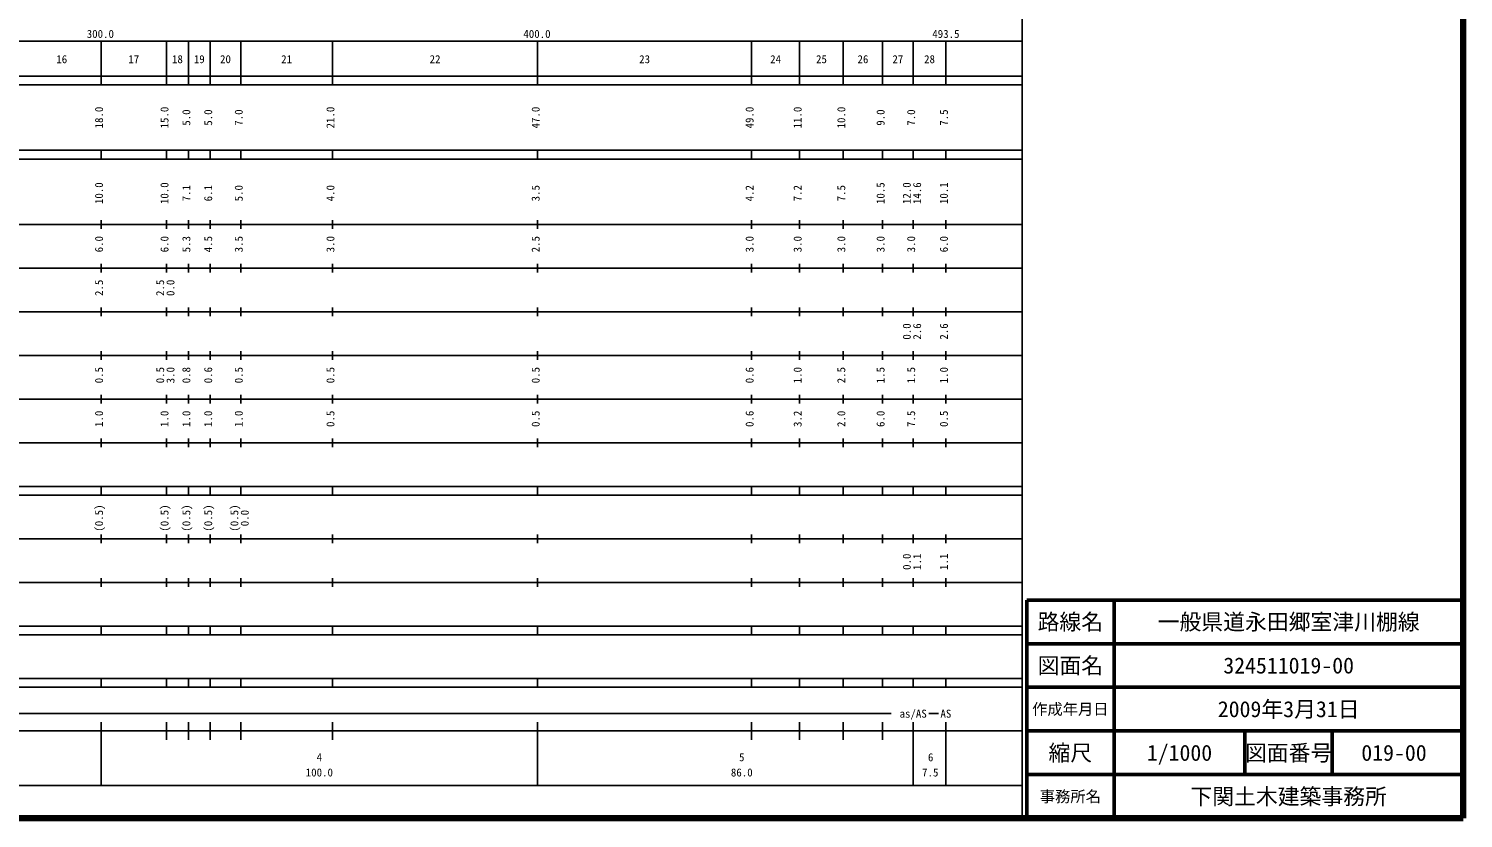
# Model space of a CAD drawing. Units: millimetres on the paper, enlarged 1000 times. Extents: x 40000 to 680000, y 20000 to 380000.
# Drawn here: x 351433 to 680000, y 20000 to 200854 of the extents above; entities that cross this region are included whole.
import ezdxf
from ezdxf.enums import TextEntityAlignment as Align

# ---------------------------------------------------------------- set-up
doc = ezdxf.new("R2010")
doc.units = ezdxf.units.MM
doc.header["$LTSCALE"] = 1000
for name, color, linetype, lineweight in [('M-TTL', 2, 'Continuous', 140), ('M-TTL-BAND', 7, 'Continuous', 25), ('M-TTL-FRAM', 2, 'Continuous', 50), ('M-TTL-LINE', 7, 'Continuous', 50)]:
    doc.layers.add(name, color=color, linetype=linetype, lineweight=lineweight)
doc.layers.add('M-TTL-TXT', color=7, linetype='Continuous')
doc.styles.add('ＭＳ ゴシック', font='')
doc.styles.get('ＭＳ ゴシック').set_extended_font_data('MS Gothic')

msp = doc.modelspace()

# ---------------------------------------------------------------- linework, layer by layer
at = {"layer": 'M-TTL'}
for p, q in [((680000, 20000), (680000, 380000)), ((40000, 20000), (680000, 20000))]:
    msp.add_line(p, q, dxfattribs=at)
at = {"layer": 'M-TTL-BAND'}
for p, q in [((579000, 20000), (579000, 370000)), ((68000, 198000), (579000, 198000)), ((368000, 188000), (368000, 198000)), ((383000, 188000), (383000, 198000)), ((388000, 188000), (388000, 198000)), ((393000, 188000), (393000, 198000)), ((400000, 188000), (400000, 198000)), ((421000, 188000), (421000, 198000)), ((468000, 188000), (468000, 198000)), ((517000, 188000), (517000, 198000)), ((528000, 188000), (528000, 198000)), ((538000, 188000), (538000, 198000)), ((547000, 188000), (547000, 198000)), ((554000, 188000), (554000, 198000)), ((561500, 188000), (561500, 198000)), ((40000, 190000), (579000, 190000)), ((40000, 188000), (579000, 188000)), ((40000, 173000), (579000, 173000)), ((40000, 171000), (579000, 171000)), ((368000, 171000), (368000, 173000)), ((383000, 171000), (383000, 173000)), ((388000, 171000), (388000, 173000)), ((393000, 171000), (393000, 173000)), ((400000, 171000), (400000, 173000)), ((421000, 171000), (421000, 173000)), ((468000, 171000), (468000, 173000)), ((517000, 171000), (517000, 173000)), ((528000, 171000), (528000, 173000)), ((538000, 171000), (538000, 173000)), ((547000, 171000), (547000, 173000)), ((554000, 171000), (554000, 173000)), ((561500, 171000), (561500, 173000)), ((40000, 156000), (579000, 156000)), ((368000, 155000), (368000, 157000)), ((383000, 155000), (383000, 157000)), ((388000, 155000), (388000, 157000)), ((393000, 155000), (393000, 157000)), ((400000, 155000), (400000, 157000)), ((421000, 155000), (421000, 157000)), ((468000, 155000), (468000, 157000)), ((517000, 155000), (517000, 157000)), ((528000, 155000), (528000, 157000)), ((538000, 155000), (538000, 157000)), ((547000, 155000), (547000, 157000)), ((554000, 155000), (554000, 157000)), ((561500, 155000), (561500, 157000)), ((46000, 146000), (579000, 146000)), ((368000, 145000), (368000, 147000)), ((383000, 145000), (383000, 147000)), ((388000, 145000), (388000, 147000)), ((393000, 145000), (393000, 147000)), ((400000, 145000), (400000, 147000)), ((421000, 145000), (421000, 147000)), ((468000, 145000), (468000, 147000)), ((517000, 145000), (517000, 147000)), ((528000, 145000), (528000, 147000)), ((538000, 145000), (538000, 147000)), ((547000, 145000), (547000, 147000)), ((554000, 145000), (554000, 147000)), ((561500, 145000), (561500, 147000)), ((52000, 136000), (579000, 136000)), ((368000, 135000), (368000, 137000)), ((383000, 135000), (383000, 137000)), ((388000, 135000), (388000, 137000)), ((393000, 135000), (393000, 137000)), ((400000, 135000), (400000, 137000)), ((421000, 135000), (421000, 137000)), ((468000, 135000), (468000, 137000)), ((517000, 135000), (517000, 137000)), ((528000, 135000), (528000, 137000)), ((538000, 135000), (538000, 137000)), ((547000, 135000), (547000, 137000)), ((554000, 135000), (554000, 137000)), ((561500, 135000), (561500, 137000)), ((46000, 126000), (579000, 126000)), ((368000, 125000), (368000, 127000)), ((383000, 125000), (383000, 127000)), ((388000, 125000), (388000, 127000)), ((393000, 125000), (393000, 127000)), ((400000, 125000), (400000, 127000)), ((421000, 125000), (421000, 127000)), ((468000, 125000), (468000, 127000)), ((517000, 125000), (517000, 127000)), ((528000, 125000), (528000, 127000)), ((538000, 125000), (538000, 127000)), ((547000, 125000), (547000, 127000)), ((554000, 125000), (554000, 127000)), ((561500, 125000), (561500, 127000)), ((52000, 116000), (579000, 116000)), ((368000, 115000), (368000, 117000)), ((383000, 115000), (383000, 117000)), ((388000, 115000), (388000, 117000)), ((393000, 115000), (393000, 117000)), ((400000, 115000), (400000, 117000)), ((421000, 115000), (421000, 117000)), ((468000, 115000), (468000, 117000)), ((517000, 115000), (517000, 117000)), ((528000, 115000), (528000, 117000)), ((538000, 115000), (538000, 117000)), ((547000, 115000), (547000, 117000)), ((554000, 115000), (554000, 117000)), ((561500, 115000), (561500, 117000)), ((46000, 106000), (579000, 106000)), ((368000, 105000), (368000, 107000)), ((383000, 105000), (383000, 107000)), ((388000, 105000), (388000, 107000)), ((393000, 105000), (393000, 107000)), ((400000, 105000), (400000, 107000)), ((421000, 105000), (421000, 107000)), ((468000, 105000), (468000, 107000)), ((517000, 105000), (517000, 107000)), ((528000, 105000), (528000, 107000)), ((538000, 105000), (538000, 107000)), ((547000, 105000), (547000, 107000)), ((554000, 105000), (554000, 107000)), ((561500, 105000), (561500, 107000)), ((40000, 96000), (579000, 96000)), ((368000, 94000), (368000, 96000)), ((383000, 94000), (383000, 96000)), ((388000, 94000), (388000, 96000)), ((393000, 94000), (393000, 96000)), ((400000, 94000), (400000, 96000)), ((421000, 94000), (421000, 96000)), ((468000, 94000), (468000, 96000)), ((517000, 94000), (517000, 96000)), ((528000, 94000), (528000, 96000)), ((538000, 94000), (538000, 96000)), ((547000, 94000), (547000, 96000)), ((554000, 94000), (554000, 96000)), ((561500, 94000), (561500, 96000)), ((40000, 94000), (579000, 94000)), ((49000, 84000), (579000, 84000)), ((368000, 83000), (368000, 85000)), ((383000, 83000), (383000, 85000)), ((388000, 83000), (388000, 85000)), ((393000, 83000), (393000, 85000)), ((400000, 83000), (400000, 85000)), ((421000, 83000), (421000, 85000)), ((468000, 83000), (468000, 85000)), ((517000, 83000), (517000, 85000)), ((528000, 83000), (528000, 85000)), ((538000, 83000), (538000, 85000)), ((547000, 83000), (547000, 85000)), ((554000, 83000), (554000, 85000)), ((561500, 83000), (561500, 85000)), ((40000, 74000), (579000, 74000)), ((368000, 73000), (368000, 75000)), ((383000, 73000), (383000, 75000)), ((388000, 73000), (388000, 75000)), ((393000, 73000), (393000, 75000)), ((400000, 73000), (400000, 75000)), ((421000, 73000), (421000, 75000)), ((468000, 73000), (468000, 75000)), ((517000, 73000), (517000, 75000)), ((528000, 73000), (528000, 75000)), ((538000, 73000), (538000, 75000)), ((547000, 73000), (547000, 75000)), ((554000, 73000), (554000, 75000)), ((561500, 73000), (561500, 75000)), ((40000, 64000), (579000, 64000)), ((40000, 64000), (579000, 64000)), ((368000, 62000), (368000, 64000)), ((383000, 62000), (383000, 64000)), ((388000, 62000), (388000, 64000)), ((393000, 62000), (393000, 64000)), ((400000, 62000), (400000, 64000)), ((421000, 62000), (421000, 64000)), ((468000, 62000), (468000, 64000)), ((517000, 62000), (517000, 64000)), ((528000, 62000), (528000, 64000)), ((538000, 62000), (538000, 64000)), ((547000, 62000), (547000, 64000)), ((554000, 62000), (554000, 64000)), ((561500, 62000), (561500, 64000)), ((40000, 62000), (579000, 62000)), ((40000, 52000), (579000, 52000)), ((40000, 50000), (579000, 50000)), ((368000, 50000), (368000, 52000)), ((383000, 50000), (383000, 52000)), ((388000, 50000), (388000, 52000)), ((393000, 50000), (393000, 52000)), ((400000, 50000), (400000, 52000)), ((421000, 50000), (421000, 52000)), ((468000, 50000), (468000, 52000)), ((517000, 50000), (517000, 52000)), ((528000, 50000), (528000, 52000)), ((538000, 50000), (538000, 52000)), ((547000, 50000), (547000, 52000)), ((554000, 50000), (554000, 52000)), ((561500, 50000), (561500, 52000)), ((71000, 44000), (548987, 44000)), ((559779, 44000), (557558, 44000)), ((40000, 40000), (579000, 40000)), ((368000, 27500), (368000, 42000)), ((383000, 38000), (383000, 42000)), ((388000, 38000), (388000, 42000)), ((393000, 38000), (393000, 42000)), ((400000, 38000), (400000, 42000)), ((421000, 38000), (421000, 42000)), ((468000, 27500), (468000, 42000)), ((517000, 38000), (517000, 42000)), ((528000, 38000), (528000, 42000)), ((538000, 38000), (538000, 42000)), ((547000, 38000), (547000, 42000)), ((554000, 27500), (554000, 42000)), ((561500, 27500), (561500, 42000)), ((68000, 27500), (579000, 27500))]:
    msp.add_line(p, q, dxfattribs=at)
at = {"layer": 'M-TTL-FRAM'}
for p, q in [((680000, 70000), (580000, 70000)), ((580000, 70000), (580000, 20000))]:
    msp.add_line(p, q, dxfattribs=at)
at = {"layer": 'M-TTL-LINE'}
for p, q in [((600000, 70000), (600000, 20000)), ((680000, 60000), (580000, 60000)), ((680000, 50000), (580000, 50000)), ((680000, 40000), (580000, 40000)), ((630000, 40000), (630000, 30000)), ((650000, 40000), (650000, 30000)), ((680000, 30000), (580000, 30000))]:
    msp.add_line(p, q, dxfattribs=at)

# ---------------------------------------------------------------- texts
at = {"layer": 'M-TTL-BAND', "style": 'ＭＳ ゴシック'}
for s, p in [('300.0', (367844, 198195)), ('400.0', (467844, 198195)), ('493.5', (561500, 198195)), ('16', (359000, 192405)), ('17', (375500, 192405)), ('18', (385500, 192405)), ('19', (390500, 192405)), ('20', (396500, 192405)), ('21', (410500, 192405)), ('22', (444500, 192405)), ('23', (492500, 192405)), ('24', (522500, 192405)), ('25', (533000, 192405)), ('26', (542500, 192405)), ('27', (550500, 192405)), ('28', (557750, 192405)), ('as/AS', (554000, 42500)), ('AS', (561500, 42500)), ('4', (418000, 32523)), ('5', (514750, 32523)), ('6', (558012, 32519)), ('100.0', (418000, 29033)), ('86.0', (514750, 29033)), ('7.5', (557911, 29038))]:
    msp.add_text(s, height=1833, dxfattribs=at).set_placement(p, align=Align.BOTTOM_CENTER)
for s, p in [('18.0', (369000, 180500)), ('15.0', (384000, 180500)), ('5.0', (389000, 180500)), ('5.0', (394000, 180500)), ('7.0', (401000, 180500)), ('21.0', (422000, 180500)), ('47.0', (469000, 180500)), ('49.0', (518000, 180500)), ('11.0', (529000, 180500)), ('10.0', (539000, 180500)), ('9.0', (548000, 180500)), ('7.0', (555000, 180500)), ('7.5', (562500, 180500)), ('10.0', (369000, 163174)), ('10.0', (384000, 163174)), ('7.1', (389000, 163174)), ('6.1', (394000, 163174)), ('5.0', (401000, 163174)), ('4.0', (422000, 163174)), ('3.5', (469000, 163174)), ('4.2', (518000, 163174)), ('7.2', (529000, 163174)), ('7.5', (539000, 163174)), ('10.5', (548000, 163174)), ('12.0', (554000, 163174)), ('14.6', (556370, 163174)), ('10.1', (562500, 163174)), ('6.0', (369000, 151500)), ('6.0', (384000, 151500)), ('5.3', (389000, 151500)), ('4.5', (394000, 151500)), ('3.5', (401000, 151500)), ('3.0', (422000, 151500)), ('2.5', (469000, 151500)), ('3.0', (518000, 151500)), ('3.0', (529000, 151500)), ('3.0', (539000, 151500)), ('3.0', (548000, 151500)), ('3.0', (555000, 151500)), ('6.0', (562500, 151500)), ('2.5', (369000, 141500)), ('2.5', (383000, 141500)), ('0.0', (385370, 141500)), ('0.0', (554000, 131500)), ('2.6', (556370, 131500)), ('2.6', (562500, 131500)), ('0.5', (369000, 121500)), ('0.5', (383000, 121500)), ('3.0', (385370, 121500)), ('0.8', (389000, 121500)), ('0.6', (394000, 121500)), ('0.5', (401000, 121500)), ('0.5', (422000, 121500)), ('0.5', (469000, 121500)), ('0.6', (518000, 121500)), ('1.0', (529000, 121500)), ('2.5', (539000, 121500)), ('1.5', (548000, 121500)), ('1.5', (555000, 121500)), ('1.0', (562500, 121500)), ('1.0', (369000, 111500)), ('1.0', (384000, 111500)), ('1.0', (389000, 111500)), ('1.0', (394000, 111500)), ('1.0', (401000, 111500)), ('0.5', (422000, 111500)), ('0.5', (469000, 111500)), ('0.6', (518000, 111500)), ('3.2', (529000, 111500)), ('2.0', (539000, 111500)), ('6.0', (548000, 111500)), ('7.5', (555000, 111500)), ('0.5', (562500, 111500)), ('(0.5)', (369000, 88764)), ('(0.5)', (384000, 88764)), ('(0.5)', (389000, 88764)), ('(0.5)', (394000, 88764)), ('(0.5)', (400000, 88764)), ('0.0', (402370, 88764)), ('0.0', (554000, 78764)), ('1.1', (556370, 78764)), ('1.1', (562500, 78764))]:
    msp.add_text(s, height=1833, rotation=90, dxfattribs=at).set_placement(p, align=Align.BOTTOM_CENTER)
at = {"layer": 'M-TTL-TXT', "style": 'ＭＳ ゴシック'}
for s, height, p in [('路線名', 3666, (590000, 65000)), ('路線名', 3666, (590000, 65000)), ('一般県道永田郷室津川棚線', 3666, (640000, 65000)), ('図面名', 3666, (590000, 55000)), ('図面名', 3666, (590000, 55000)), ('324511019-00', 3666, (640000, 55000)), ('作成年月日', 2566, (590000, 45000)), ('作成年月日', 2566, (590000, 45000)), ('2009年3月31日', 3666, (640000, 45000)), ('縮尺', 3666, (590000, 35000)), ('縮尺', 3666, (590000, 35000)), ('1/1000', 3666, (615000, 35000)), ('図面番号', 3666, (640000, 35000)), ('図面番号', 3666, (640000, 35000)), ('019-00', 3666, (664125, 35000)), ('事務所名', 2566, (590000, 25000)), ('事務所名', 2566, (590000, 25000)), ('下関土木建築事務所', 3666, (640000, 25000))]:
    msp.add_text(s, height=height, dxfattribs=at).set_placement(p, align=Align.MIDDLE_CENTER)

doc.saveas('drawing.dxf')
